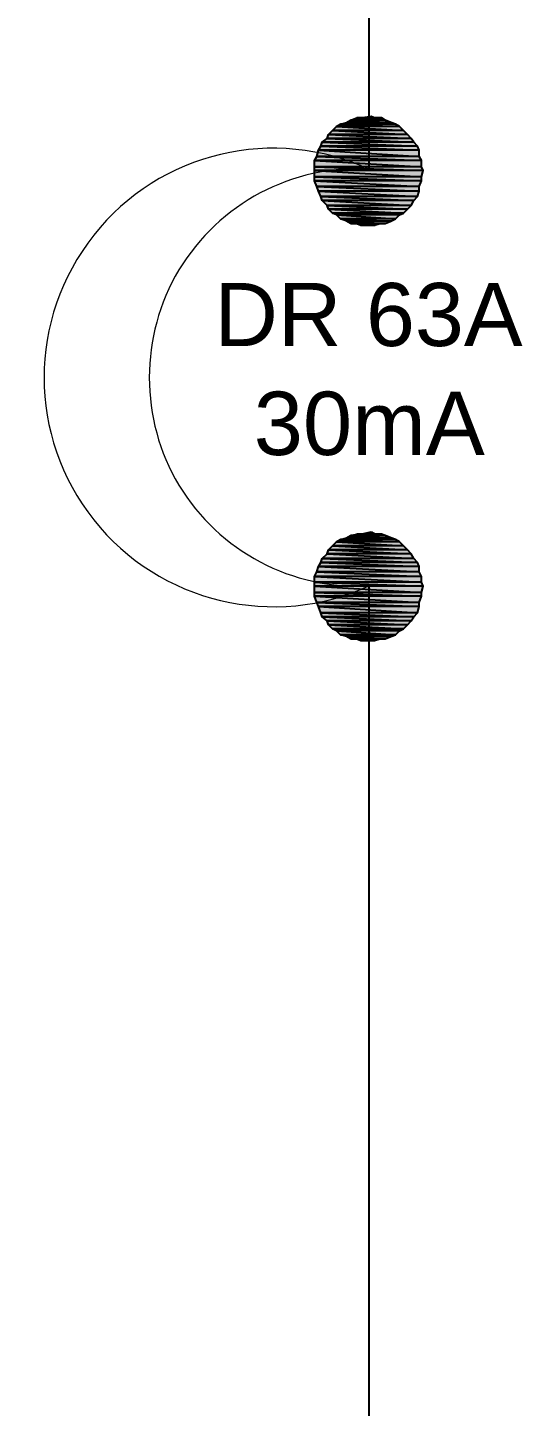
# Model space of a CAD drawing. Header units: millimetres. Extents: x 40 to 176, y -32 to 59.
# Drawn here: x 105.409 to 106.286, y 41.826 to 44.269 of the extents above; entities that cross this region are included whole.
import ezdxf

# ---------------------------------------------------------------- set-up
doc = ezdxf.new("R2010")
doc.units = ezdxf.units.MM
doc.layers.add('13 - Diagrama unifilar', color=7, linetype='Continuous', lineweight=30)
doc.styles.add('Arial0', font='arial.ttf', dxfattribs={"height": 3.14658})

msp = doc.modelspace()

# ---------------------------------------------------------------- hatches: boundary and pattern name
at = {"layer": '13 - Diagrama unifilar', "true_color": 0x000007}
h = msp.add_hatch(color=7, dxfattribs=at)
h.paths.add_polyline_path([(106.0525, 44.101), (105.9743, 44.101), (106.0609, 44.0982)])
h.paths.add_polyline_path([(105.9743, 44.101), (106.0609, 44.0982), (105.9631, 44.0982)])
h = msp.add_hatch(color=7, dxfattribs=at)
h.paths.add_polyline_path([(106.0427, 44.1052), (105.9813, 44.1052), (106.0525, 44.101)])
h.paths.add_polyline_path([(105.9813, 44.1052), (106.0525, 44.101), (105.9743, 44.101)])
h = msp.add_hatch(color=7, dxfattribs=at)
h.paths.add_polyline_path([(106.0357, 44.1093), (105.9924, 44.1093), (106.0427, 44.1052)])
h.paths.add_polyline_path([(105.9924, 44.1093), (106.0427, 44.1052), (105.9813, 44.1052)])
for points in [[(106.0176, 44.1121), (106.0246, 44.1093), (105.9994, 44.1093)], [(105.9924, 43.9222), (106.0357, 43.9222), (106.0246, 43.9194)], [(106.0176, 43.376), (106.0246, 43.3719), (105.9994, 43.3719)], [(105.9924, 43.1861), (106.0357, 43.1861), (106.0246, 43.1833)]]:
    msp.add_hatch(color=7, dxfattribs=at).paths.add_polyline_path(points)
h = msp.add_hatch(color=7, dxfattribs=at)
h.paths.add_polyline_path([(106.0818, 44.08), (105.9421, 44.08), (106.0888, 44.073)])
h.paths.add_polyline_path([(105.9421, 44.08), (106.0888, 44.073), (105.9394, 44.073)])
h = msp.add_hatch(color=7, dxfattribs=at)
h.paths.add_polyline_path([(106.0748, 44.087), (105.9491, 44.087), (106.0818, 44.08)])
h.paths.add_polyline_path([(105.9491, 44.087), (106.0818, 44.08), (105.9421, 44.08)])
h = msp.add_hatch(color=7, dxfattribs=at)
h.paths.add_polyline_path([(106.0679, 44.094), (105.9561, 44.094), (106.0748, 44.087)])
h.paths.add_polyline_path([(105.9561, 44.094), (106.0748, 44.087), (105.9491, 44.087)])
h = msp.add_hatch(color=7, dxfattribs=at)
h.paths.add_polyline_path([(106.0609, 44.0982), (105.9631, 44.0982), (106.0679, 44.094)])
h.paths.add_polyline_path([(105.9631, 44.0982), (106.0679, 44.094), (105.9561, 44.094)])
h = msp.add_hatch(color=7, dxfattribs=at)
h.paths.add_polyline_path([(106.1028, 44.0521), (105.924, 44.0521), (106.1028, 44.0409)])
h.paths.add_polyline_path([(105.924, 44.0521), (106.1028, 44.0409), (105.9212, 44.0409)])
h = msp.add_hatch(color=7, dxfattribs=at)
h.paths.add_polyline_path([(106.1, 44.0591), (105.9282, 44.0591), (106.1028, 44.0521)])
h.paths.add_polyline_path([(105.9282, 44.0591), (106.1028, 44.0521), (105.924, 44.0521)])
h = msp.add_hatch(color=7, dxfattribs=at)
h.paths.add_polyline_path([(106.093, 44.066), (105.931, 44.066), (106.1, 44.0591)])
h.paths.add_polyline_path([(105.931, 44.066), (106.1, 44.0591), (105.9282, 44.0591)])
h = msp.add_hatch(color=7, dxfattribs=at)
h.paths.add_polyline_path([(106.0888, 44.073), (105.9394, 44.073), (106.093, 44.066)])
h.paths.add_polyline_path([(105.9394, 44.073), (106.093, 44.066), (105.931, 44.066)])
h = msp.add_hatch(color=7, dxfattribs=at)
h.paths.add_polyline_path([(106.1028, 44.0409), (105.9212, 44.0409), (106.107, 44.0339)])
h.paths.add_polyline_path([(105.9212, 44.0409), (106.107, 44.0339), (105.917, 44.0339)])
h = msp.add_hatch(color=7, dxfattribs=at)
h.paths.add_polyline_path([(106.107, 44.0339), (105.917, 44.0339), (106.107, 44.0227)])
h.paths.add_polyline_path([(105.917, 44.0339), (106.107, 44.0227), (105.917, 44.0227)])
h = msp.add_hatch(color=7, dxfattribs=at)
h.paths.add_polyline_path([(106.107, 44.0227), (105.917, 44.0227), (106.1098, 44.0158)])
h.paths.add_polyline_path([(105.917, 44.0227), (106.1098, 44.0158), (105.917, 44.0158)])
h = msp.add_hatch(color=7, dxfattribs=at)
h.paths.add_polyline_path([(106.1098, 44.0158), (105.917, 44.0158), (106.107, 44.0046)])
h.paths.add_polyline_path([(105.917, 44.0158), (106.107, 44.0046), (105.917, 44.0046)])
h = msp.add_hatch(color=7, dxfattribs=at)
h.paths.add_polyline_path([(106.107, 44.0046), (105.917, 44.0046), (106.107, 43.9976)])
h.paths.add_polyline_path([(105.917, 44.0046), (106.107, 43.9976), (105.917, 43.9976)])
h = msp.add_hatch(color=7, dxfattribs=at)
h.paths.add_polyline_path([(106.107, 43.9976), (105.917, 43.9976), (106.1028, 43.9878)])
h.paths.add_polyline_path([(105.917, 43.9976), (106.1028, 43.9878), (105.9212, 43.9878)])
h = msp.add_hatch(color=7, dxfattribs=at)
h.paths.add_polyline_path([(106.1028, 43.9878), (105.9212, 43.9878), (106.1028, 43.9794)])
h.paths.add_polyline_path([(105.9212, 43.9878), (106.1028, 43.9794), (105.924, 43.9794)])
h = msp.add_hatch(color=7, dxfattribs=at)
h.paths.add_polyline_path([(106.1028, 43.9794), (105.924, 43.9794), (106.1, 43.9697)])
h.paths.add_polyline_path([(105.924, 43.9794), (106.1, 43.9697), (105.9282, 43.9697)])
h = msp.add_hatch(color=7, dxfattribs=at)
h.paths.add_polyline_path([(106.1, 43.9697), (105.9282, 43.9697), (106.093, 43.9627)])
h.paths.add_polyline_path([(105.9282, 43.9697), (106.093, 43.9627), (105.931, 43.9627)])
h = msp.add_hatch(color=7, dxfattribs=at)
h.paths.add_polyline_path([(106.093, 43.9627), (105.931, 43.9627), (106.0888, 43.9543)])
h.paths.add_polyline_path([(105.931, 43.9627), (106.0888, 43.9543), (105.9394, 43.9543)])
h = msp.add_hatch(color=7, dxfattribs=at)
h.paths.add_polyline_path([(106.0888, 43.9543), (105.9394, 43.9543), (106.0818, 43.9473)])
h.paths.add_polyline_path([(105.9394, 43.9543), (106.0818, 43.9473), (105.9421, 43.9473)])
h = msp.add_hatch(color=7, dxfattribs=at)
h.paths.add_polyline_path([(106.0818, 43.9473), (105.9421, 43.9473), (106.0748, 43.9403)])
h.paths.add_polyline_path([(105.9421, 43.9473), (106.0748, 43.9403), (105.9491, 43.9403)])
h = msp.add_hatch(color=7, dxfattribs=at)
h.paths.add_polyline_path([(106.0748, 43.9403), (105.9491, 43.9403), (106.0679, 43.9375)])
h.paths.add_polyline_path([(105.9491, 43.9403), (106.0679, 43.9375), (105.9561, 43.9375)])
h = msp.add_hatch(color=7, dxfattribs=at)
h.paths.add_polyline_path([(106.0679, 43.9375), (105.9561, 43.9375), (106.0609, 43.9306)])
h.paths.add_polyline_path([(105.9561, 43.9375), (106.0609, 43.9306), (105.9631, 43.9306)])
h = msp.add_hatch(color=7, dxfattribs=at)
h.paths.add_polyline_path([(106.0609, 43.9306), (105.9631, 43.9306), (106.0525, 43.9264)])
h.paths.add_polyline_path([(105.9631, 43.9306), (106.0525, 43.9264), (105.9743, 43.9264)])
h = msp.add_hatch(color=7, dxfattribs=at)
h.paths.add_polyline_path([(106.0525, 43.9264), (105.9743, 43.9264), (106.0427, 43.9222)])
h.paths.add_polyline_path([(105.9743, 43.9264), (106.0427, 43.9222), (105.9813, 43.9222)])
h = msp.add_hatch(color=7, dxfattribs=at)
h.paths.add_polyline_path([(105.9924, 43.9222), (105.9994, 43.9194), (106.0246, 43.9194)])
h.paths.add_polyline_path([(105.9994, 43.9194), (106.0246, 43.9194), (106.0176, 43.9194)])
h = msp.add_hatch(color=7, dxfattribs=at)
h.paths.add_polyline_path([(106.0427, 43.3691), (105.9813, 43.3691), (106.0525, 43.3649)])
h.paths.add_polyline_path([(105.9813, 43.3691), (106.0525, 43.3649), (105.9743, 43.3649)])
h = msp.add_hatch(color=7, dxfattribs=at)
h.paths.add_polyline_path([(106.0357, 43.3719), (105.9924, 43.3719), (106.0427, 43.3691)])
h.paths.add_polyline_path([(105.9924, 43.3719), (106.0427, 43.3691), (105.9813, 43.3691)])
h = msp.add_hatch(color=7, dxfattribs=at)
h.paths.add_polyline_path([(106.0818, 43.3439), (105.9421, 43.3439), (106.0888, 43.3369)])
h.paths.add_polyline_path([(105.9421, 43.3439), (106.0888, 43.3369), (105.9394, 43.3369)])
h = msp.add_hatch(color=7, dxfattribs=at)
h.paths.add_polyline_path([(106.0748, 43.3509), (105.9491, 43.3509), (106.0818, 43.3439)])
h.paths.add_polyline_path([(105.9491, 43.3509), (106.0818, 43.3439), (105.9421, 43.3439)])
h = msp.add_hatch(color=7, dxfattribs=at)
h.paths.add_polyline_path([(106.0679, 43.3579), (105.9561, 43.3579), (106.0748, 43.3509)])
h.paths.add_polyline_path([(105.9561, 43.3579), (106.0748, 43.3509), (105.9491, 43.3509)])
h = msp.add_hatch(color=7, dxfattribs=at)
h.paths.add_polyline_path([(106.0609, 43.3621), (105.9631, 43.3621), (106.0679, 43.3579)])
h.paths.add_polyline_path([(105.9631, 43.3621), (106.0679, 43.3579), (105.9561, 43.3579)])
h = msp.add_hatch(color=7, dxfattribs=at)
h.paths.add_polyline_path([(106.0525, 43.3649), (105.9743, 43.3649), (106.0609, 43.3621)])
h.paths.add_polyline_path([(105.9743, 43.3649), (106.0609, 43.3621), (105.9631, 43.3621)])
h = msp.add_hatch(color=7, dxfattribs=at)
h.paths.add_polyline_path([(106.1, 43.3216), (105.9282, 43.3216), (106.1028, 43.3146)])
h.paths.add_polyline_path([(105.9282, 43.3216), (106.1028, 43.3146), (105.924, 43.3146)])
h = msp.add_hatch(color=7, dxfattribs=at)
h.paths.add_polyline_path([(106.093, 43.3286), (105.931, 43.3286), (106.1, 43.3216)])
h.paths.add_polyline_path([(105.931, 43.3286), (106.1, 43.3216), (105.9282, 43.3216)])
h = msp.add_hatch(color=7, dxfattribs=at)
h.paths.add_polyline_path([(106.0888, 43.3369), (105.9394, 43.3369), (106.093, 43.3286)])
h.paths.add_polyline_path([(105.9394, 43.3369), (106.093, 43.3286), (105.931, 43.3286)])
h = msp.add_hatch(color=7, dxfattribs=at)
h.paths.add_polyline_path([(106.1028, 43.3048), (105.9212, 43.3048), (106.107, 43.2964)])
h.paths.add_polyline_path([(105.9212, 43.3048), (106.107, 43.2964), (105.917, 43.2964)])
h = msp.add_hatch(color=7, dxfattribs=at)
h.paths.add_polyline_path([(106.107, 43.2964), (105.917, 43.2964), (106.107, 43.2867)])
h.paths.add_polyline_path([(105.917, 43.2964), (106.107, 43.2867), (105.917, 43.2867)])
h = msp.add_hatch(color=7, dxfattribs=at)
h.paths.add_polyline_path([(106.1028, 43.3146), (105.924, 43.3146), (106.1028, 43.3048)])
h.paths.add_polyline_path([(105.924, 43.3146), (106.1028, 43.3048), (105.9212, 43.3048)])
h = msp.add_hatch(color=7, dxfattribs=at)
h.paths.add_polyline_path([(106.107, 43.2867), (105.917, 43.2867), (106.1098, 43.2797)])
h.paths.add_polyline_path([(105.917, 43.2867), (106.1098, 43.2797), (105.917, 43.2797)])
h = msp.add_hatch(color=7, dxfattribs=at)
h.paths.add_polyline_path([(106.1098, 43.2797), (105.917, 43.2797), (106.107, 43.2685)])
h.paths.add_polyline_path([(105.917, 43.2797), (106.107, 43.2685), (105.917, 43.2685)])
h = msp.add_hatch(color=7, dxfattribs=at)
h.paths.add_polyline_path([(106.107, 43.2685), (105.917, 43.2685), (106.107, 43.2615)])
h.paths.add_polyline_path([(105.917, 43.2685), (106.107, 43.2615), (105.917, 43.2615)])
h = msp.add_hatch(color=7, dxfattribs=at)
h.paths.add_polyline_path([(106.107, 43.2615), (105.917, 43.2615), (106.1028, 43.2503)])
h.paths.add_polyline_path([(105.917, 43.2615), (106.1028, 43.2503), (105.9212, 43.2503)])
h = msp.add_hatch(color=7, dxfattribs=at)
h.paths.add_polyline_path([(106.1028, 43.2503), (105.9212, 43.2503), (106.1028, 43.2434)])
h.paths.add_polyline_path([(105.9212, 43.2503), (106.1028, 43.2434), (105.924, 43.2434)])
h = msp.add_hatch(color=7, dxfattribs=at)
h.paths.add_polyline_path([(106.1028, 43.2434), (105.924, 43.2434), (106.1, 43.2322)])
h.paths.add_polyline_path([(105.924, 43.2434), (106.1, 43.2322), (105.9282, 43.2322)])
h = msp.add_hatch(color=7, dxfattribs=at)
h.paths.add_polyline_path([(106.1, 43.2322), (105.9282, 43.2322), (106.093, 43.2252)])
h.paths.add_polyline_path([(105.9282, 43.2322), (106.093, 43.2252), (105.931, 43.2252)])
h = msp.add_hatch(color=7, dxfattribs=at)
h.paths.add_polyline_path([(106.093, 43.2252), (105.931, 43.2252), (106.0888, 43.2182)])
h.paths.add_polyline_path([(105.931, 43.2252), (106.0888, 43.2182), (105.9394, 43.2182)])
h = msp.add_hatch(color=7, dxfattribs=at)
h.paths.add_polyline_path([(106.0888, 43.2182), (105.9394, 43.2182), (106.0818, 43.2112)])
h.paths.add_polyline_path([(105.9394, 43.2182), (106.0818, 43.2112), (105.9421, 43.2112)])
h = msp.add_hatch(color=7, dxfattribs=at)
h.paths.add_polyline_path([(106.0818, 43.2112), (105.9421, 43.2112), (106.0748, 43.2042)])
h.paths.add_polyline_path([(105.9421, 43.2112), (106.0748, 43.2042), (105.9491, 43.2042)])
h = msp.add_hatch(color=7, dxfattribs=at)
h.paths.add_polyline_path([(106.0748, 43.2042), (105.9491, 43.2042), (106.0679, 43.2001)])
h.paths.add_polyline_path([(105.9491, 43.2042), (106.0679, 43.2001), (105.9561, 43.2001)])
h = msp.add_hatch(color=7, dxfattribs=at)
h.paths.add_polyline_path([(106.0679, 43.2001), (105.9561, 43.2001), (106.0609, 43.1931)])
h.paths.add_polyline_path([(105.9561, 43.2001), (106.0609, 43.1931), (105.9631, 43.1931)])
h = msp.add_hatch(color=7, dxfattribs=at)
h.paths.add_polyline_path([(106.0609, 43.1931), (105.9631, 43.1931), (106.0525, 43.1903)])
h.paths.add_polyline_path([(105.9631, 43.1931), (106.0525, 43.1903), (105.9743, 43.1903)])
h = msp.add_hatch(color=7, dxfattribs=at)
h.paths.add_polyline_path([(106.0525, 43.1903), (105.9743, 43.1903), (106.0427, 43.1861)])
h.paths.add_polyline_path([(105.9743, 43.1903), (106.0427, 43.1861), (105.9813, 43.1861)])
h = msp.add_hatch(color=7, dxfattribs=at)
h.paths.add_polyline_path([(105.9924, 43.1861), (105.9994, 43.1833), (106.0246, 43.1833)])
h.paths.add_polyline_path([(105.9994, 43.1833), (106.0246, 43.1833), (106.0176, 43.1833)])

# ---------------------------------------------------------------- linework, layer by layer
at = {"layer": '13 - Diagrama unifilar', "color": 7, "linetype": 'Continuous', "lineweight": -2, "true_color": 0x000007}
for points in [[(106.0134, 45.5145), (106.0134, 44.0158), (106.0134, 44.0158)], [(106.0134, 43.2797), (106.0134, 41.7809), (106.0134, 41.7809)]]:
    msp.add_lwpolyline(points, dxfattribs=at)
for points in [[(105.9743, 44.101), (106.0609, 44.0982), (105.9631, 44.0982)], [(105.9813, 44.1052), (106.0525, 44.101), (105.9743, 44.101)], [(106.0525, 44.101), (105.9743, 44.101), (106.0609, 44.0982)], [(105.9924, 44.1093), (106.0427, 44.1052), (105.9813, 44.1052)], [(106.0427, 44.1052), (105.9813, 44.1052), (106.0525, 44.101)], [(105.9994, 44.1093), (106.0357, 44.1093), (105.9924, 44.1093)], [(106.0357, 44.1093), (105.9924, 44.1093), (106.0427, 44.1052)], [(106.0176, 44.1121), (106.0246, 44.1093), (105.9994, 44.1093)], [(106.0246, 44.1093), (105.9994, 44.1093), (106.0357, 44.1093)], [(105.9421, 44.08), (106.0888, 44.073), (105.9394, 44.073)], [(105.9491, 44.087), (106.0818, 44.08), (105.9421, 44.08)], [(106.0818, 44.08), (105.9421, 44.08), (106.0888, 44.073)], [(105.9561, 44.094), (106.0748, 44.087), (105.9491, 44.087)], [(106.0748, 44.087), (105.9491, 44.087), (106.0818, 44.08)], [(105.9631, 44.0982), (106.0679, 44.094), (105.9561, 44.094)], [(106.0679, 44.094), (105.9561, 44.094), (106.0748, 44.087)], [(106.0609, 44.0982), (105.9631, 44.0982), (106.0679, 44.094)], [(105.924, 44.0521), (106.1028, 44.0409), (105.9212, 44.0409)], [(105.9282, 44.0591), (106.1028, 44.0521), (105.924, 44.0521)], [(106.1028, 44.0521), (105.924, 44.0521), (106.1028, 44.0409)], [(105.931, 44.066), (106.1, 44.0591), (105.9282, 44.0591)], [(106.1, 44.0591), (105.9282, 44.0591), (106.1028, 44.0521)], [(105.9394, 44.073), (106.093, 44.066), (105.931, 44.066)], [(106.093, 44.066), (105.931, 44.066), (106.1, 44.0591)], [(106.0888, 44.073), (105.9394, 44.073), (106.093, 44.066)], [(105.9212, 44.0409), (106.107, 44.0339), (105.917, 44.0339)], [(106.107, 44.0339), (105.917, 44.0339), (106.107, 44.0227)], [(105.917, 44.0339), (106.107, 44.0227), (105.917, 44.0227)], [(106.1028, 44.0409), (105.9212, 44.0409), (106.107, 44.0339)], [(106.107, 44.0227), (105.917, 44.0227), (106.1098, 44.0158)], [(105.917, 44.0227), (106.1098, 44.0158), (105.917, 44.0158)], [(106.1098, 44.0158), (105.917, 44.0158), (106.107, 44.0046)], [(105.917, 44.0158), (106.107, 44.0046), (105.917, 44.0046)], [(106.107, 44.0046), (105.917, 44.0046), (106.107, 43.9976)], [(105.917, 44.0046), (106.107, 43.9976), (105.917, 43.9976)], [(106.107, 43.9976), (105.917, 43.9976), (106.1028, 43.9878)], [(105.917, 43.9976), (106.1028, 43.9878), (105.9212, 43.9878)], [(106.1028, 43.9878), (105.9212, 43.9878), (106.1028, 43.9794)], [(105.9212, 43.9878), (106.1028, 43.9794), (105.924, 43.9794)], [(106.1028, 43.9794), (105.924, 43.9794), (106.1, 43.9697)], [(105.924, 43.9794), (106.1, 43.9697), (105.9282, 43.9697)], [(106.1, 43.9697), (105.9282, 43.9697), (106.093, 43.9627)], [(105.9282, 43.9697), (106.093, 43.9627), (105.931, 43.9627)], [(106.093, 43.9627), (105.931, 43.9627), (106.0888, 43.9543)], [(105.931, 43.9627), (106.0888, 43.9543), (105.9394, 43.9543)], [(106.0888, 43.9543), (105.9394, 43.9543), (106.0818, 43.9473)], [(105.9394, 43.9543), (106.0818, 43.9473), (105.9421, 43.9473)], [(106.0818, 43.9473), (105.9421, 43.9473), (106.0748, 43.9403)], [(105.9421, 43.9473), (106.0748, 43.9403), (105.9491, 43.9403)], [(106.0748, 43.9403), (105.9491, 43.9403), (106.0679, 43.9375)], [(105.9491, 43.9403), (106.0679, 43.9375), (105.9561, 43.9375)], [(106.0679, 43.9375), (105.9561, 43.9375), (106.0609, 43.9306)], [(105.9561, 43.9375), (106.0609, 43.9306), (105.9631, 43.9306)], [(106.0609, 43.9306), (105.9631, 43.9306), (106.0525, 43.9264)], [(105.9631, 43.9306), (106.0525, 43.9264), (105.9743, 43.9264)], [(106.0525, 43.9264), (105.9743, 43.9264), (106.0427, 43.9222)], [(105.9743, 43.9264), (106.0427, 43.9222), (105.9813, 43.9222)], [(106.0427, 43.9222), (105.9813, 43.9222), (106.0357, 43.9222)], [(105.9813, 43.9222), (106.0357, 43.9222), (105.9924, 43.9222)], [(105.9924, 43.9222), (105.9994, 43.9194), (106.0246, 43.9194)], [(105.9924, 43.9222), (106.0357, 43.9222), (106.0246, 43.9194)], [(105.9994, 43.9194), (106.0246, 43.9194), (106.0176, 43.9194)], [(105.9813, 43.3691), (106.0525, 43.3649), (105.9743, 43.3649)], [(105.9924, 43.3719), (106.0427, 43.3691), (105.9813, 43.3691)], [(106.0427, 43.3691), (105.9813, 43.3691), (106.0525, 43.3649)], [(105.9994, 43.3719), (106.0357, 43.3719), (105.9924, 43.3719)], [(106.0357, 43.3719), (105.9924, 43.3719), (106.0427, 43.3691)], [(106.0176, 43.376), (106.0246, 43.3719), (105.9994, 43.3719)], [(106.0246, 43.3719), (105.9994, 43.3719), (106.0357, 43.3719)], [(105.9421, 43.3439), (106.0888, 43.3369), (105.9394, 43.3369)], [(105.9491, 43.3509), (106.0818, 43.3439), (105.9421, 43.3439)], [(106.0818, 43.3439), (105.9421, 43.3439), (106.0888, 43.3369)], [(105.9561, 43.3579), (106.0748, 43.3509), (105.9491, 43.3509)], [(106.0748, 43.3509), (105.9491, 43.3509), (106.0818, 43.3439)], [(105.9631, 43.3621), (106.0679, 43.3579), (105.9561, 43.3579)], [(106.0679, 43.3579), (105.9561, 43.3579), (106.0748, 43.3509)], [(105.9743, 43.3649), (106.0609, 43.3621), (105.9631, 43.3621)], [(106.0609, 43.3621), (105.9631, 43.3621), (106.0679, 43.3579)], [(106.0525, 43.3649), (105.9743, 43.3649), (106.0609, 43.3621)], [(105.9282, 43.3216), (106.1028, 43.3146), (105.924, 43.3146)], [(105.931, 43.3286), (106.1, 43.3216), (105.9282, 43.3216)], [(106.1, 43.3216), (105.9282, 43.3216), (106.1028, 43.3146)], [(105.9394, 43.3369), (106.093, 43.3286), (105.931, 43.3286)], [(106.093, 43.3286), (105.931, 43.3286), (106.1, 43.3216)], [(106.0888, 43.3369), (105.9394, 43.3369), (106.093, 43.3286)], [(105.9212, 43.3048), (106.107, 43.2964), (105.917, 43.2964)], [(106.107, 43.2964), (105.917, 43.2964), (106.107, 43.2867)], [(105.917, 43.2964), (106.107, 43.2867), (105.917, 43.2867)], [(105.924, 43.3146), (106.1028, 43.3048), (105.9212, 43.3048)], [(106.1028, 43.3048), (105.9212, 43.3048), (106.107, 43.2964)], [(106.1028, 43.3146), (105.924, 43.3146), (106.1028, 43.3048)], [(106.107, 43.2867), (105.917, 43.2867), (106.1098, 43.2797)], [(105.917, 43.2867), (106.1098, 43.2797), (105.917, 43.2797)], [(106.1098, 43.2797), (105.917, 43.2797), (106.107, 43.2685)], [(105.917, 43.2797), (106.107, 43.2685), (105.917, 43.2685)], [(106.107, 43.2685), (105.917, 43.2685), (106.107, 43.2615)], [(105.917, 43.2685), (106.107, 43.2615), (105.917, 43.2615)], [(106.107, 43.2615), (105.917, 43.2615), (106.1028, 43.2503)], [(105.917, 43.2615), (106.1028, 43.2503), (105.9212, 43.2503)], [(106.1028, 43.2503), (105.9212, 43.2503), (106.1028, 43.2434)], [(105.9212, 43.2503), (106.1028, 43.2434), (105.924, 43.2434)], [(106.1028, 43.2434), (105.924, 43.2434), (106.1, 43.2322)], [(105.924, 43.2434), (106.1, 43.2322), (105.9282, 43.2322)], [(106.1, 43.2322), (105.9282, 43.2322), (106.093, 43.2252)], [(105.9282, 43.2322), (106.093, 43.2252), (105.931, 43.2252)], [(106.093, 43.2252), (105.931, 43.2252), (106.0888, 43.2182)], [(105.931, 43.2252), (106.0888, 43.2182), (105.9394, 43.2182)], [(106.0888, 43.2182), (105.9394, 43.2182), (106.0818, 43.2112)], [(105.9394, 43.2182), (106.0818, 43.2112), (105.9421, 43.2112)], [(106.0818, 43.2112), (105.9421, 43.2112), (106.0748, 43.2042)], [(105.9421, 43.2112), (106.0748, 43.2042), (105.9491, 43.2042)], [(106.0748, 43.2042), (105.9491, 43.2042), (106.0679, 43.2001)], [(105.9491, 43.2042), (106.0679, 43.2001), (105.9561, 43.2001)], [(106.0679, 43.2001), (105.9561, 43.2001), (106.0609, 43.1931)], [(105.9561, 43.2001), (106.0609, 43.1931), (105.9631, 43.1931)], [(106.0609, 43.1931), (105.9631, 43.1931), (106.0525, 43.1903)], [(105.9631, 43.1931), (106.0525, 43.1903), (105.9743, 43.1903)], [(106.0525, 43.1903), (105.9743, 43.1903), (106.0427, 43.1861)], [(105.9743, 43.1903), (106.0427, 43.1861), (105.9813, 43.1861)], [(106.0427, 43.1861), (105.9813, 43.1861), (106.0357, 43.1861)], [(105.9813, 43.1861), (106.0357, 43.1861), (105.9924, 43.1861)], [(105.9924, 43.1861), (105.9994, 43.1833), (106.0246, 43.1833)], [(105.9924, 43.1861), (106.0357, 43.1861), (106.0246, 43.1833)], [(105.9994, 43.1833), (106.0246, 43.1833), (106.0176, 43.1833)]]:
    msp.add_lwpolyline(points, close=True, dxfattribs=at)
at = {"layer": '13 - Diagrama unifilar', "color": 7, "linetype": 'Continuous', "lineweight": 20, "true_color": 0x000007}
for points in [[(106.0162, 44.0172), (105.8458, 44.0968), (105.6418, 44.0493), (105.5259, 43.9012), (105.5259, 43.9012), (105.4086, 43.7532), (105.4086, 43.5451), (105.5259, 43.397), (105.5259, 43.397), (105.6418, 43.2503), (105.8458, 43.2014), (106.0162, 43.2811)], [(106.0148, 44.0186), (105.8779, 44.0269), (105.748, 43.9571), (105.6768, 43.8398), (105.6768, 43.8398), (105.6069, 43.7224), (105.6069, 43.5758), (105.6768, 43.4585), (105.6768, 43.4585), (105.748, 43.3411), (105.8779, 43.2727), (106.0148, 43.2797)]]:
    msp.add_open_spline(points, degree=3, knots=[0, 0, 0, 0, 0.083333, 0.083333, 0.083333, 0.083334, 0.166667, 0.166667, 0.166667, 0.166668, 1, 1, 1, 1], dxfattribs=at)

# ---------------------------------------------------------------- texts
at = {"layer": '13 - Diagrama unifilar', "color": 7, "true_color": 0x000007, "style": 'Arial0'}
for s, height, p in [('DR 63A', 0.11172, (105.7396, 43.705)), ('30mA', 0.11224, (105.8095, 43.5119))]:
    msp.add_text(s, height=height, dxfattribs=at).set_placement(p)

doc.saveas('drawing.dxf')
